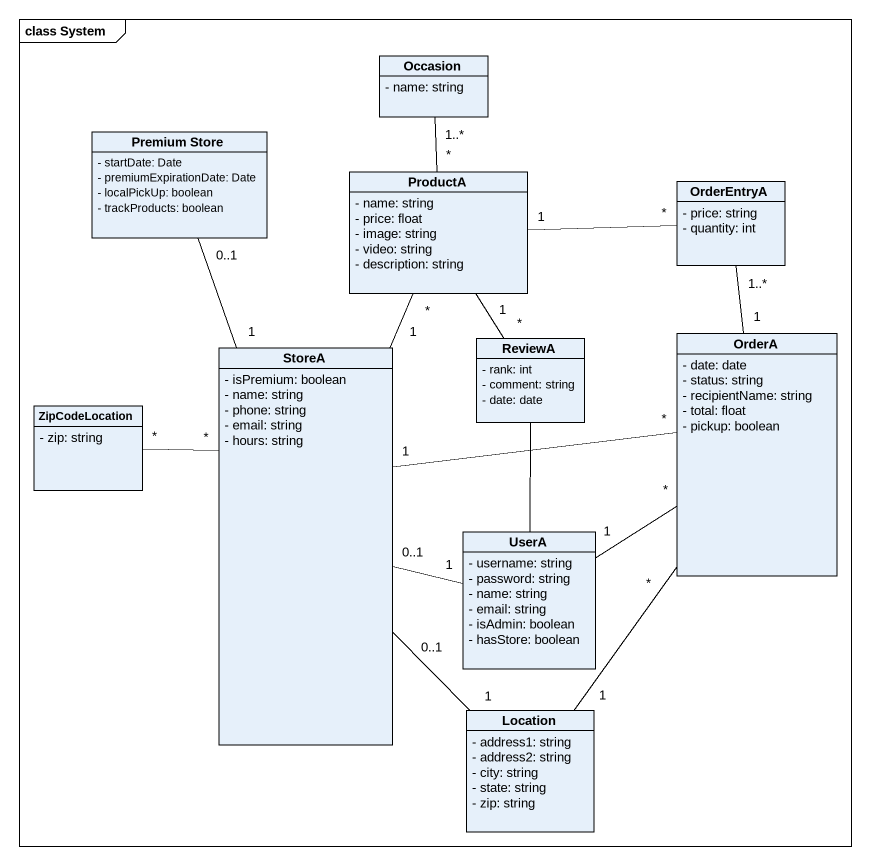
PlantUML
@startuml
mainframe class System
hide circle
hide empty members
skinparam classAttributeIconSize 0
class Occasion {
  - name: string
}
class "Premium Store" as Premium_Store {
  - startDate: Date
  - premiumExpirationDate: Date
  - localPickUp: boolean
  - trackProducts: boolean
}
class ProductA {
  - name: string
  - price: float
  - image: string
  - video: string
  - description: string
}
class OrderEntryA {
  - price: string
  - quantity: int
}
class ReviewA {
  - rank: int
  - comment: string
  - date: date
}
class OrderA {
  - date: date
  - status: string
  - recipientName: string
  - total: float
  - pickup: boolean
}
class StoreA {
  - isPremium: boolean
  - name: string
  - phone: string
  - email: string
  - hours: string
}
class ZipCodeLocation {
  - zip: string
}
class UserA {
  - username: string
  - password: string
  - name: string
  - email: string
  - isAdmin: boolean
  - hasStore: boolean
}
class Location {
  - address1: string
  - address2: string
  - city: string
  - state: string
  - zip: string
}
Occasion "1..*" -- "*" ProductA
Premium_Store "0..1" -- "1" StoreA
ProductA "1" -right- "*" OrderEntryA
ProductA "1" -- "*" ReviewA
ProductA "*" -- "1" StoreA
OrderEntryA "1..*" -- "1" OrderA
ReviewA -- UserA
StoreA "1" -right- "*" OrderA
StoreA "0..1" -right- "1" UserA
StoreA "0..1" -- "1" Location
ZipCodeLocation "*" -right- "*" StoreA
UserA "1" -up- "*" OrderA
Location "1" -up- "*" OrderA
@enduml
